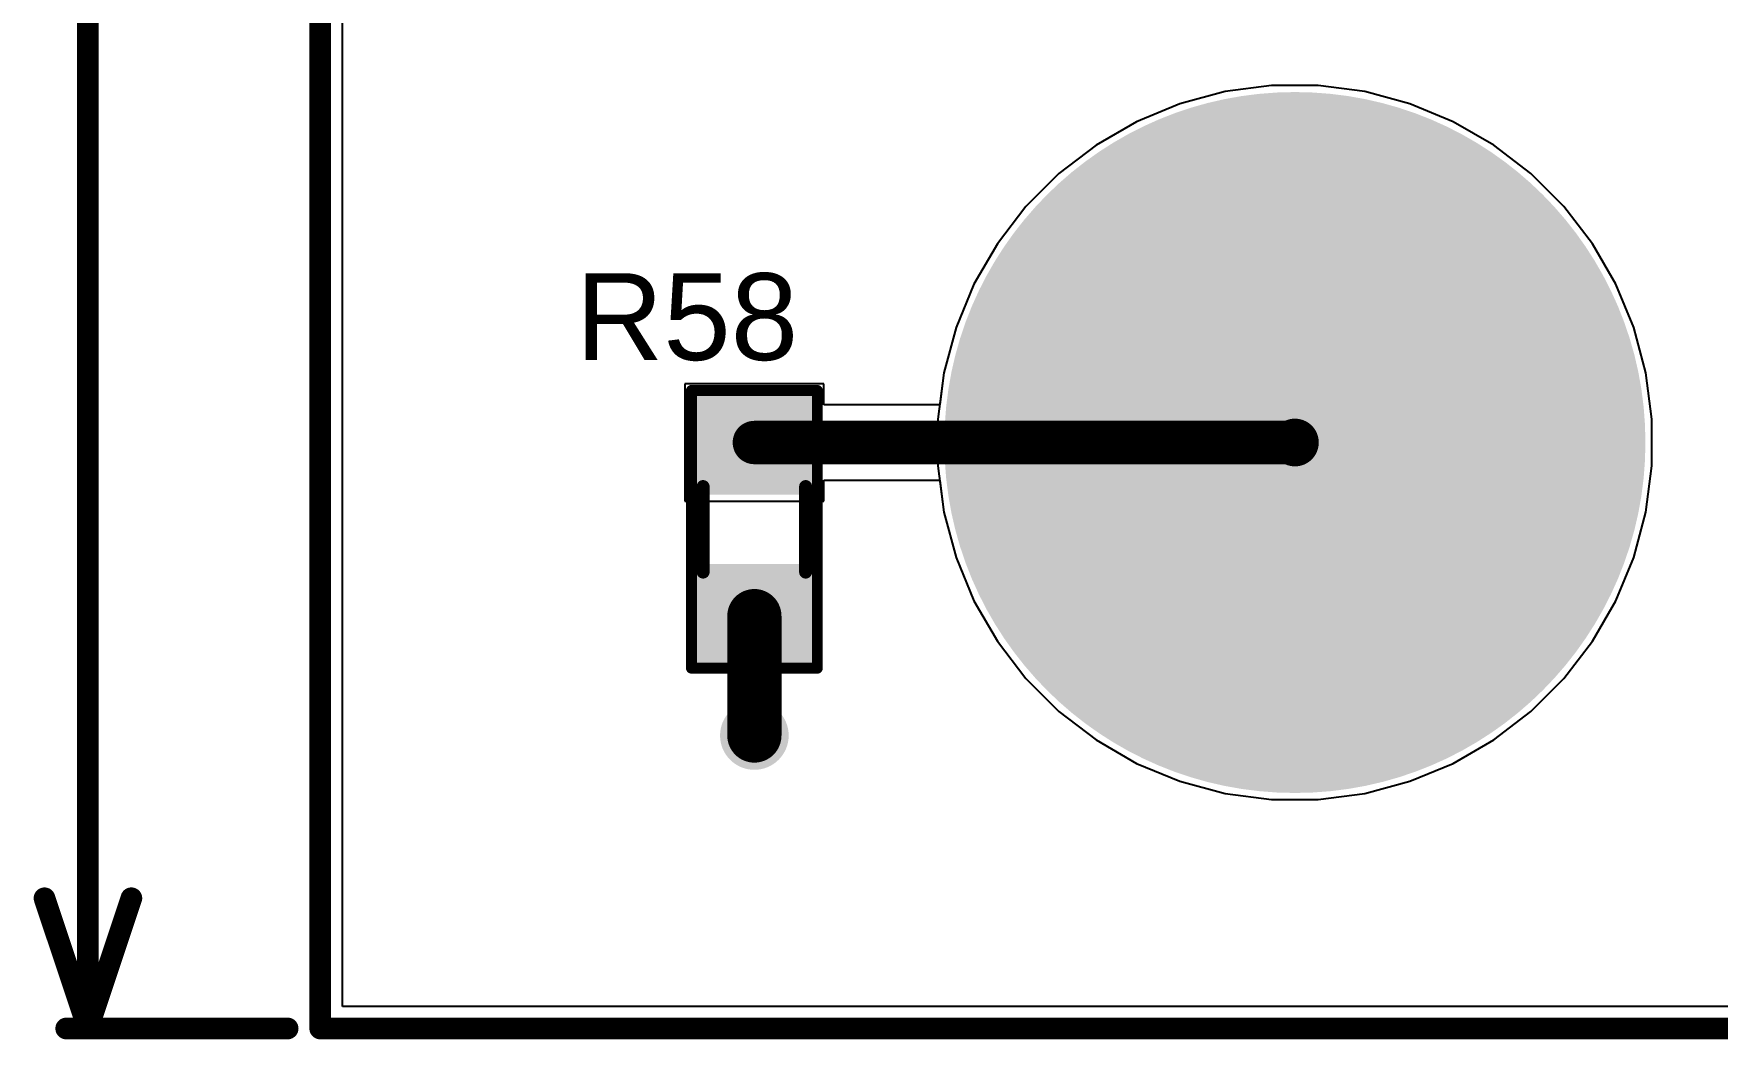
# Model space of a CAD drawing. Header units: inches. Extents: x -0.1 to 17.9, y -0.8 to 4.8.
# Drawn here: x -0.132 to 0.644, y -0.005 to 0.458 of the extents above; entities that cross this region are included whole.
import ezdxf

# ---------------------------------------------------------------- set-up
doc = ezdxf.new("R2010")
doc.units = ezdxf.units.IN
doc.header["$MEASUREMENT"] = 0
for name, color, linetype in [('Board Outline', 216, 'Continuous'), ('Bottom Layer 1', 5, 'Continuous'), ('Bottom Solder', 6, 'Continuous'), ('Dimension', 6, 'Continuous'), ('Drill Drawing', 1, 'Continuous'), ('GND+Signal', 16, 'Continuous'), ('Multi-Layer', 9, 'Continuous'), ('Pad Holes', 156, 'Continuous'), ('PWR+Signal', 76, 'Continuous'), ('Route Tool Path', 56, 'Continuous'), ('Top 3D Body', 56, 'Continuous'), ('Top Layer 1', 1, 'Continuous'), ('Top Overlay', 2, 'Continuous'), ('Top Paste', 8, 'Continuous'), ('Top Solder', 216, 'Continuous'), ('Top Value', 56, 'Continuous'), ('Via Holes', 16, 'Continuous')]:
    doc.layers.add(name, color=color, linetype=linetype)
doc.styles.add('Arial', font='', dxfattribs={"height": 0.2})
doc.styles.get('Arial').set_extended_font_data('Arial')

# ---------------------------------------------------------------- blocks, each defined once
blk = doc.blocks.new('R___0805_107')
at = {"layer": 'Top Layer 1'}
for points in [[(-0.06, 0.025), (-0.02, 0.025), (-0.02, -0.025), (-0.06, -0.025)], [(0.02, 0.025), (0.06, 0.025), (0.06, -0.025), (0.02, -0.025)]]:
    blk.add_hatch(color=1, dxfattribs=at).paths.add_polyline_path(points)
at = {"layer": 'Top Paste'}
for points in [[(-0.06, 0.025), (-0.02, 0.025), (-0.02, -0.025), (-0.06, -0.025)], [(0.02, 0.025), (0.06, 0.025), (0.06, -0.025), (0.02, -0.025)]]:
    blk.add_hatch(color=8, dxfattribs=at).paths.add_polyline_path(points)
at = {"layer": 'Top Solder'}
for points in [[(-0.064, 0.029), (-0.016, 0.029), (-0.016, -0.029), (-0.064, -0.029)], [(0.016, 0.029), (0.064, 0.029), (0.064, -0.029), (0.016, -0.029)]]:
    blk.add_hatch(color=216, dxfattribs=at).paths.add_polyline_path(points)
at = {"layer": 'Top Overlay'}
for points in [[(-0.064, 0.029, 0.005, 0.005, 0), (0.064, 0.029, 0.005, 0.005, 0)], [(-0.064, 0.029, 0.005, 0.005, 0), (-0.064, -0.029, 0.005, 0.005, 0)], [(0.064, 0.029, 0.005, 0.005, 0), (0.064, -0.029, 0.005, 0.005, 0)], [(-0.064, -0.029, 0.005, 0.005, 0), (0.064, -0.029, 0.005, 0.005, 0)]]:
    blk.add_lwpolyline(points, format="xyseb", dxfattribs=at)
for points in [[(-0.06525, 0.029, 0.0025, 0.0025, 1), (-0.06275, 0.029, 0.0025, 0.0025, 1)], [(-0.06525, 0.029, 0.0025, 0.0025, 1), (-0.06275, 0.029, 0.0025, 0.0025, 1)], [(0.06275, 0.029, 0.0025, 0.0025, 1), (0.06525, 0.029, 0.0025, 0.0025, 1)], [(0.06275, 0.029, 0.0025, 0.0025, 1), (0.06525, 0.029, 0.0025, 0.0025, 1)], [(-0.06525, -0.029, 0.0025, 0.0025, 1), (-0.06275, -0.029, 0.0025, 0.0025, 1)], [(-0.06525, -0.029, 0.0025, 0.0025, 1), (-0.06275, -0.029, 0.0025, 0.0025, 1)], [(0.06275, -0.029, 0.0025, 0.0025, 1), (0.06525, -0.029, 0.0025, 0.0025, 1)], [(0.06275, -0.029, 0.0025, 0.0025, 1), (0.06525, -0.029, 0.0025, 0.0025, 1)]]:
    blk.add_lwpolyline(points, format="xyseb", close=True, dxfattribs=at)
blk = doc.blocks.new('M4_M________H____111')
at = {"layer": 'Bottom Layer 1'}
h = blk.add_hatch(color=5, dxfattribs=at)
edge = h.paths.add_edge_path()
edge.add_arc((-4.5156, 0.048), 0.15748, 0, 360)
at = {"layer": 'Bottom Solder'}
h = blk.add_hatch(color=6, dxfattribs=at)
edge = h.paths.add_edge_path()
edge.add_arc((-4.5156, 0.048), 0.16148, 0, 360)
at = {"layer": 'GND+Signal'}
h = blk.add_hatch(color=16, dxfattribs=at)
edge = h.paths.add_edge_path()
edge.add_arc((-4.5156, 0.048), 0.15748, 0, 360)
at = {"layer": 'Multi-Layer'}
h = blk.add_hatch(color=9, dxfattribs=at)
edge = h.paths.add_edge_path()
edge.add_arc((-4.5156, 0.048), 0.15748, 0, 360)
at = {"layer": 'Pad Holes'}
h = blk.add_hatch(color=7, dxfattribs=at)
edge = h.paths.add_edge_path()
edge.add_arc((-4.5156, 0.048), 0.08858, 0, 360)
at = {"layer": 'PWR+Signal'}
h = blk.add_hatch(color=76, dxfattribs=at)
edge = h.paths.add_edge_path()
edge.add_arc((-4.5156, 0.048), 0.15748, 0, 360)
at = {"layer": 'Top Layer 1'}
h = blk.add_hatch(color=1, dxfattribs=at)
edge = h.paths.add_edge_path()
edge.add_arc((-4.5156, 0.048), 0.15748, 0, 360)
at = {"layer": 'Top Solder'}
h = blk.add_hatch(color=216, dxfattribs=at)
edge = h.paths.add_edge_path()
edge.add_arc((-4.5156, 0.048), 0.16148, 0, 360)

msp = doc.modelspace()

# ---------------------------------------------------------------- hatches: boundary and pattern name
at = {"layer": 'Bottom Layer 1'}
h = msp.add_hatch(color=5, dxfattribs=at)
edge = h.paths.add_edge_path()
edge.add_arc((0.2, 0.135), 0.01181, 0, 360)
at = {"layer": 'Bottom Solder'}
h = msp.add_hatch(color=6, dxfattribs=at)
edge = h.paths.add_edge_path()
edge.add_arc((0.2, 0.135), 0.01581, 0, 360)
at = {"layer": 'GND+Signal'}
h = msp.add_hatch(color=16, dxfattribs=at)
edge = h.paths.add_edge_path()
edge.add_arc((0.2, 0.135), 0.01181, 0, 360)
at = {"layer": 'Pad Holes'}
h = msp.add_hatch(color=7, dxfattribs=at)
edge = h.paths.add_edge_path()
edge.add_arc((0.17638, 0.24969), 0.0015, 0, 360)
h = msp.add_hatch(color=7, dxfattribs=at)
edge = h.paths.add_edge_path()
edge.add_arc((0.22362, 0.24969), 0.0015, 0, 360)
h = msp.add_hatch(color=7, dxfattribs=at)
edge = h.paths.add_edge_path()
edge.add_arc((0.17638, 0.21031), 0.0015, 0, 360)
h = msp.add_hatch(color=7, dxfattribs=at)
edge = h.paths.add_edge_path()
edge.add_arc((0.22362, 0.21031), 0.0015, 0, 360)
at = {"layer": 'PWR+Signal'}
h = msp.add_hatch(color=76, dxfattribs=at)
edge = h.paths.add_edge_path()
edge.add_arc((0.2, 0.135), 0.01181, 0, 360)
at = {"layer": 'Top 3D Body'}
h = msp.add_hatch(color=56, dxfattribs=at)
edge = h.paths.add_edge_path()
edge.add_arc((0.17638, 0.24969), 0.0015, 0, 360)
h = msp.add_hatch(color=56, dxfattribs=at)
edge = h.paths.add_edge_path()
edge.add_arc((0.22362, 0.24969), 0.0015, 0, 360)
h = msp.add_hatch(color=56, dxfattribs=at)
edge = h.paths.add_edge_path()
edge.add_arc((0.17638, 0.21031), 0.0015, 0, 360)
h = msp.add_hatch(color=56, dxfattribs=at)
edge = h.paths.add_edge_path()
edge.add_arc((0.22362, 0.21031), 0.0015, 0, 360)
at = {"layer": 'Top Layer 1'}
h = msp.add_hatch(color=1, dxfattribs=at)
edge = h.paths.add_edge_path()
edge.add_arc((0.2, 0.135), 0.01181, 0, 360)
at = {"layer": 'Top Solder'}
h = msp.add_hatch(color=216, dxfattribs=at)
edge = h.paths.add_edge_path()
edge.add_arc((0.2, 0.135), 0.01581, 0, 360)
at = {"layer": 'Via Holes'}
h = msp.add_hatch(color=7, dxfattribs=at)
edge = h.paths.add_edge_path()
edge.add_arc((0.2, 0.135), 0.00591, 0, 360)

# ---------------------------------------------------------------- linework, layer by layer
at = {"layer": 'Board Outline'}
for points in [[(0, 0, 0.01, 0.01, 0), (0, 4.15, 0.01, 0.01, 0)], [(0, 0, 0.01, 0.01, 0), (3.85, 0, 0.01, 0.01, 0)]]:
    msp.add_lwpolyline(points, format="xyseb", dxfattribs=at)
msp.add_lwpolyline([(-0.0025, 0, 0.005, 0.005, 1), (0.0025, 0, 0.005, 0.005, 1)], format="xyseb", close=True, dxfattribs=at)
msp.add_lwpolyline([(-0.0025, 0, 0.005, 0.005, 1), (0.0025, 0, 0.005, 0.005, 1)], format="xyseb", close=True, dxfattribs=at)
at = {"layer": 'Bottom Layer 1'}
for p, q in [((0.0102, 0.0102), (0.0102, 4.1398)), ((0.43822, 0.43448), (0.41684, 0.43167)), ((0.45978, 0.43448), (0.43822, 0.43448)), ((0.48116, 0.43167), (0.45978, 0.43448)), ((0.41684, 0.43167), (0.39602, 0.42609)), ((0.50198, 0.42609), (0.48116, 0.43167)), ((0.39602, 0.42609), (0.3761, 0.41783)), ((0.5219, 0.41783), (0.50198, 0.42609)), ((0.3761, 0.41783), (0.35742, 0.40705)), ((0.54058, 0.40705), (0.5219, 0.41783)), ((0.35742, 0.40705), (0.34032, 0.39393)), ((0.55768, 0.39393), (0.54058, 0.40705)), ((0.34032, 0.39393), (0.32507, 0.37868)), ((0.57293, 0.37868), (0.55768, 0.39393)), ((0.32507, 0.37868), (0.31195, 0.36158)), ((0.58605, 0.36158), (0.57293, 0.37868)), ((0.31195, 0.36158), (0.30117, 0.3429)), ((0.59684, 0.3429), (0.58605, 0.36158)), ((0.30117, 0.3429), (0.29292, 0.32298)), ((0.60509, 0.32298), (0.59684, 0.3429)), ((0.29292, 0.32298), (0.28733, 0.30216)), ((0.61067, 0.30216), (0.60509, 0.32298)), ((0.28733, 0.30216), (0.28452, 0.28078)), ((0.61348, 0.28078), (0.61067, 0.30216)), ((0.28452, 0.28078), (0.28452, 0.25922)), ((0.61348, 0.25922), (0.61348, 0.28078)), ((0.28452, 0.25922), (0.28733, 0.23784)), ((0.61067, 0.23784), (0.61348, 0.25922)), ((0.28733, 0.23784), (0.29292, 0.21702)), ((0.60509, 0.21702), (0.61067, 0.23784)), ((0.29292, 0.21702), (0.30117, 0.1971)), ((0.59684, 0.1971), (0.60509, 0.21702)), ((0.30117, 0.1971), (0.31195, 0.17842)), ((0.58605, 0.17842), (0.59684, 0.1971)), ((0.31195, 0.17842), (0.32507, 0.16132)), ((0.57293, 0.16132), (0.58605, 0.17842)), ((0.32507, 0.16132), (0.34032, 0.14607)), ((0.55768, 0.14607), (0.57293, 0.16132)), ((0.34032, 0.14607), (0.35742, 0.13295)), ((0.54058, 0.13295), (0.55768, 0.14607)), ((0.35742, 0.13295), (0.3761, 0.12217)), ((0.5219, 0.12217), (0.54058, 0.13295)), ((0.3761, 0.12217), (0.39602, 0.11391)), ((0.50198, 0.11391), (0.5219, 0.12217)), ((0.39602, 0.11391), (0.41684, 0.10833)), ((0.48116, 0.10833), (0.50198, 0.11391)), ((0.41684, 0.10833), (0.43822, 0.10552)), ((0.43822, 0.10552), (0.45978, 0.10552)), ((0.45978, 0.10552), (0.48116, 0.10833)), ((3.8398, 0.0102), (0.0102, 0.0102))]:
    msp.add_line(p, q, dxfattribs=at)
at = {"layer": 'Dimension'}
for points in [[(-0.107, 0, 0.01, 0.01, 0), (-0.107, 1.75309, 0.01, 0.01, 0)], [(-0.127, 0.06, 0.01, 0.01, 0), (-0.107, 0, 0.01, 0.01, 0)], [(-0.107, 0, 0.01, 0.01, 0), (-0.087, 0.06, 0.01, 0.01, 0)], [(-0.117, 0, 0.01, 0.01, 0), (-0.015, 0, 0.01, 0.01, 0)]]:
    msp.add_lwpolyline(points, format="xyseb", dxfattribs=at)
for points in [[(-0.1295, 0.06, 0.005, 0.005, 1), (-0.1245, 0.06, 0.005, 0.005, 1)], [(-0.0895, 0.06, 0.005, 0.005, 1), (-0.0845, 0.06, 0.005, 0.005, 1)], [(-0.1195, 0, 0.005, 0.005, 1), (-0.1145, 0, 0.005, 0.005, 1)], [(-0.1095, 0, 0.005, 0.005, 1), (-0.1045, 0, 0.005, 0.005, 1)], [(-0.1095, 0, 0.005, 0.005, 1), (-0.1045, 0, 0.005, 0.005, 1)], [(-0.1095, 0, 0.005, 0.005, 1), (-0.1045, 0, 0.005, 0.005, 1)], [(-0.0175, 0, 0.005, 0.005, 1), (-0.0125, 0, 0.005, 0.005, 1)]]:
    msp.add_lwpolyline(points, format="xyseb", close=True, dxfattribs=at)
at = {"layer": 'Drill Drawing'}
for points in [[(0.459, 0.27, 0.002, 0.002, 1), (0.439, 0.27, 0.002, 0.002, 1)], [(0.455, 0.27, 0.002, 0.002, 1), (0.443, 0.27, 0.002, 0.002, 1)], [(0.4385, 0.27, 0.001, 0.001, 1), (0.4395, 0.27, 0.001, 0.001, 1)], [(0.4425, 0.27, 0.001, 0.001, 1), (0.4435, 0.27, 0.001, 0.001, 1)], [(0.4545, 0.27, 0.001, 0.001, 1), (0.4555, 0.27, 0.001, 0.001, 1)], [(0.4585, 0.27, 0.001, 0.001, 1), (0.4595, 0.27, 0.001, 0.001, 1)], [(0.1895, 0.14, 0.001, 0.001, 1), (0.1905, 0.14, 0.001, 0.001, 1)], [(0.1895, 0.14, 0.001, 0.001, 1), (0.1905, 0.14, 0.001, 0.001, 1)], [(0.1945, 0.145, 0.001, 0.001, 1), (0.1955, 0.145, 0.001, 0.001, 1)], [(0.1945, 0.145, 0.001, 0.001, 1), (0.1955, 0.145, 0.001, 0.001, 1)], [(0.1945, 0.14, 0.001, 0.001, 1), (0.1955, 0.14, 0.001, 0.001, 1)], [(0.1945, 0.14, 0.001, 0.001, 1), (0.1955, 0.14, 0.001, 0.001, 1)], [(0.1965, 0.141, 0.001, 0.001, 1), (0.1975, 0.141, 0.001, 0.001, 1)], [(0.1965, 0.141, 0.001, 0.001, 1), (0.1975, 0.141, 0.001, 0.001, 1)], [(0.2025, 0.141, 0.001, 0.001, 1), (0.2035, 0.141, 0.001, 0.001, 1)], [(0.2025, 0.141, 0.001, 0.001, 1), (0.2035, 0.141, 0.001, 0.001, 1)], [(0.2045, 0.145, 0.001, 0.001, 1), (0.2055, 0.145, 0.001, 0.001, 1)], [(0.2045, 0.145, 0.001, 0.001, 1), (0.2055, 0.145, 0.001, 0.001, 1)], [(0.2045, 0.14, 0.001, 0.001, 1), (0.2055, 0.14, 0.001, 0.001, 1)], [(0.2045, 0.14, 0.001, 0.001, 1), (0.2055, 0.14, 0.001, 0.001, 1)], [(0.2095, 0.14, 0.001, 0.001, 1), (0.2105, 0.14, 0.001, 0.001, 1)], [(0.2095, 0.14, 0.001, 0.001, 1), (0.2105, 0.14, 0.001, 0.001, 1)], [(0.1935, 0.138, 0.001, 0.001, 1), (0.1945, 0.138, 0.001, 0.001, 1)], [(0.1935, 0.138, 0.001, 0.001, 1), (0.1945, 0.138, 0.001, 0.001, 1)], [(0.1935, 0.132, 0.001, 0.001, 1), (0.1945, 0.132, 0.001, 0.001, 1)], [(0.1935, 0.132, 0.001, 0.001, 1), (0.1945, 0.132, 0.001, 0.001, 1)], [(0.1965, 0.138, 0.001, 0.001, 1), (0.1975, 0.138, 0.001, 0.001, 1)], [(0.1965, 0.138, 0.001, 0.001, 1), (0.1975, 0.138, 0.001, 0.001, 1)], [(0.1965, 0.132, 0.001, 0.001, 1), (0.1975, 0.132, 0.001, 0.001, 1)], [(0.1965, 0.132, 0.001, 0.001, 1), (0.1975, 0.132, 0.001, 0.001, 1)], [(0.2025, 0.138, 0.001, 0.001, 1), (0.2035, 0.138, 0.001, 0.001, 1)], [(0.2025, 0.138, 0.001, 0.001, 1), (0.2035, 0.138, 0.001, 0.001, 1)], [(0.2025, 0.132, 0.001, 0.001, 1), (0.2035, 0.132, 0.001, 0.001, 1)], [(0.2025, 0.132, 0.001, 0.001, 1), (0.2035, 0.132, 0.001, 0.001, 1)], [(0.2055, 0.138, 0.001, 0.001, 1), (0.2065, 0.138, 0.001, 0.001, 1)], [(0.2055, 0.138, 0.001, 0.001, 1), (0.2065, 0.138, 0.001, 0.001, 1)], [(0.2055, 0.132, 0.001, 0.001, 1), (0.2065, 0.132, 0.001, 0.001, 1)], [(0.2055, 0.132, 0.001, 0.001, 1), (0.2065, 0.132, 0.001, 0.001, 1)], [(0.1895, 0.13, 0.001, 0.001, 1), (0.1905, 0.13, 0.001, 0.001, 1)], [(0.1895, 0.13, 0.001, 0.001, 1), (0.1905, 0.13, 0.001, 0.001, 1)], [(0.1945, 0.13, 0.001, 0.001, 1), (0.1955, 0.13, 0.001, 0.001, 1)], [(0.1945, 0.13, 0.001, 0.001, 1), (0.1955, 0.13, 0.001, 0.001, 1)], [(0.1945, 0.125, 0.001, 0.001, 1), (0.1955, 0.125, 0.001, 0.001, 1)], [(0.1945, 0.125, 0.001, 0.001, 1), (0.1955, 0.125, 0.001, 0.001, 1)], [(0.1965, 0.129, 0.001, 0.001, 1), (0.1975, 0.129, 0.001, 0.001, 1)], [(0.1965, 0.129, 0.001, 0.001, 1), (0.1975, 0.129, 0.001, 0.001, 1)], [(0.2025, 0.129, 0.001, 0.001, 1), (0.2035, 0.129, 0.001, 0.001, 1)], [(0.2025, 0.129, 0.001, 0.001, 1), (0.2035, 0.129, 0.001, 0.001, 1)], [(0.2045, 0.13, 0.001, 0.001, 1), (0.2055, 0.13, 0.001, 0.001, 1)], [(0.2045, 0.13, 0.001, 0.001, 1), (0.2055, 0.13, 0.001, 0.001, 1)], [(0.2045, 0.125, 0.001, 0.001, 1), (0.2055, 0.125, 0.001, 0.001, 1)], [(0.2045, 0.125, 0.001, 0.001, 1), (0.2055, 0.125, 0.001, 0.001, 1)], [(0.2095, 0.13, 0.001, 0.001, 1), (0.2105, 0.13, 0.001, 0.001, 1)], [(0.2095, 0.13, 0.001, 0.001, 1), (0.2105, 0.13, 0.001, 0.001, 1)]]:
    msp.add_lwpolyline(points, format="xyseb", close=True, dxfattribs=at)
for points in [[(0.19, 0.13, 0.002, 0.002, 0), (0.19, 0.14, 0.002, 0.002, 0)], [(0.19, 0.14, 0.002, 0.002, 0), (0.195, 0.14, 0.002, 0.002, 0)], [(0.195, 0.14, 0.002, 0.002, 0), (0.195, 0.145, 0.002, 0.002, 0)], [(0.195, 0.145, 0.002, 0.002, 0), (0.205, 0.145, 0.002, 0.002, 0)], [(0.197, 0.138, 0.002, 0.002, 0), (0.197, 0.141, 0.002, 0.002, 0)], [(0.197, 0.141, 0.002, 0.002, 0), (0.203, 0.141, 0.002, 0.002, 0)], [(0.203, 0.138, 0.002, 0.002, 0), (0.203, 0.141, 0.002, 0.002, 0)], [(0.205, 0.14, 0.002, 0.002, 0), (0.205, 0.145, 0.002, 0.002, 0)], [(0.205, 0.14, 0.002, 0.002, 0), (0.21, 0.14, 0.002, 0.002, 0)], [(0.21, 0.13, 0.002, 0.002, 0), (0.21, 0.14, 0.002, 0.002, 0)], [(0.194, 0.132, 0.002, 0.002, 0), (0.194, 0.138, 0.002, 0.002, 0)], [(0.194, 0.138, 0.002, 0.002, 0), (0.197, 0.138, 0.002, 0.002, 0)], [(0.194, 0.132, 0.002, 0.002, 0), (0.197, 0.132, 0.002, 0.002, 0)], [(0.197, 0.129, 0.002, 0.002, 0), (0.197, 0.132, 0.002, 0.002, 0)], [(0.203, 0.138, 0.002, 0.002, 0), (0.206, 0.138, 0.002, 0.002, 0)], [(0.203, 0.132, 0.002, 0.002, 0), (0.206, 0.132, 0.002, 0.002, 0)], [(0.203, 0.129, 0.002, 0.002, 0), (0.203, 0.132, 0.002, 0.002, 0)], [(0.206, 0.132, 0.002, 0.002, 0), (0.206, 0.138, 0.002, 0.002, 0)], [(0.19, 0.13, 0.002, 0.002, 0), (0.195, 0.13, 0.002, 0.002, 0)], [(0.195, 0.125, 0.002, 0.002, 0), (0.195, 0.13, 0.002, 0.002, 0)], [(0.195, 0.125, 0.002, 0.002, 0), (0.205, 0.125, 0.002, 0.002, 0)], [(0.197, 0.129, 0.002, 0.002, 0), (0.203, 0.129, 0.002, 0.002, 0)], [(0.205, 0.13, 0.002, 0.002, 0), (0.21, 0.13, 0.002, 0.002, 0)], [(0.205, 0.125, 0.002, 0.002, 0), (0.205, 0.13, 0.002, 0.002, 0)]]:
    msp.add_lwpolyline(points, format="xyseb", dxfattribs=at)
at = {"layer": 'GND+Signal'}
for p, q in [((0.0102, 0.0102), (0.0102, 2.39697)), ((0.43822, 0.43448), (0.41684, 0.43167)), ((0.45978, 0.43448), (0.43822, 0.43448)), ((0.48116, 0.43167), (0.45978, 0.43448)), ((0.41684, 0.43167), (0.39602, 0.42609)), ((0.50198, 0.42609), (0.48116, 0.43167)), ((0.39602, 0.42609), (0.3761, 0.41783)), ((0.5219, 0.41783), (0.50198, 0.42609)), ((0.3761, 0.41783), (0.35742, 0.40705)), ((0.54058, 0.40705), (0.5219, 0.41783)), ((0.35742, 0.40705), (0.34032, 0.39393)), ((0.55768, 0.39393), (0.54058, 0.40705)), ((0.34032, 0.39393), (0.32507, 0.37868)), ((0.57293, 0.37868), (0.55768, 0.39393)), ((0.32507, 0.37868), (0.31195, 0.36158)), ((0.58605, 0.36158), (0.57293, 0.37868)), ((0.31195, 0.36158), (0.30117, 0.3429)), ((0.59684, 0.3429), (0.58605, 0.36158)), ((0.30117, 0.3429), (0.29292, 0.32298)), ((0.60509, 0.32298), (0.59684, 0.3429)), ((0.29292, 0.32298), (0.28733, 0.30216)), ((0.61067, 0.30216), (0.60509, 0.32298)), ((0.28733, 0.30216), (0.28452, 0.28078)), ((0.61348, 0.28078), (0.61067, 0.30216)), ((0.28452, 0.28078), (0.28452, 0.25922)), ((0.61348, 0.25922), (0.61348, 0.28078)), ((0.28452, 0.25922), (0.28733, 0.23784)), ((0.61067, 0.23784), (0.61348, 0.25922)), ((0.28733, 0.23784), (0.29292, 0.21702)), ((0.60509, 0.21702), (0.61067, 0.23784)), ((0.29292, 0.21702), (0.30117, 0.1971)), ((0.59684, 0.1971), (0.60509, 0.21702)), ((0.30117, 0.1971), (0.31195, 0.17842)), ((0.58605, 0.17842), (0.59684, 0.1971)), ((0.31195, 0.17842), (0.32507, 0.16132)), ((0.57293, 0.16132), (0.58605, 0.17842)), ((0.32507, 0.16132), (0.34032, 0.14607)), ((0.55768, 0.14607), (0.57293, 0.16132)), ((0.34032, 0.14607), (0.35742, 0.13295)), ((0.54058, 0.13295), (0.55768, 0.14607)), ((0.35742, 0.13295), (0.3761, 0.12217)), ((0.5219, 0.12217), (0.54058, 0.13295)), ((0.3761, 0.12217), (0.39602, 0.11391)), ((0.50198, 0.11391), (0.5219, 0.12217)), ((0.39602, 0.11391), (0.41684, 0.10833)), ((0.48116, 0.10833), (0.50198, 0.11391)), ((0.41684, 0.10833), (0.43822, 0.10552)), ((0.43822, 0.10552), (0.45978, 0.10552)), ((0.45978, 0.10552), (0.48116, 0.10833)), ((3.8398, 0.0102), (0.0102, 0.0102))]:
    msp.add_line(p, q, dxfattribs=at)
at = {"layer": 'PWR+Signal'}
for p, q in [((0.0102, 0.0102), (0.0102, 4.1398)), ((0.43822, 0.43448), (0.41684, 0.43167)), ((0.45978, 0.43448), (0.43822, 0.43448)), ((0.48116, 0.43167), (0.45978, 0.43448)), ((0.41684, 0.43167), (0.39602, 0.42609)), ((0.50198, 0.42609), (0.48116, 0.43167)), ((0.39602, 0.42609), (0.3761, 0.41783)), ((0.5219, 0.41783), (0.50198, 0.42609)), ((0.3761, 0.41783), (0.35742, 0.40705)), ((0.54058, 0.40705), (0.5219, 0.41783)), ((0.35742, 0.40705), (0.34032, 0.39393)), ((0.55768, 0.39393), (0.54058, 0.40705)), ((0.34032, 0.39393), (0.32507, 0.37868)), ((0.57293, 0.37868), (0.55768, 0.39393)), ((0.32507, 0.37868), (0.31195, 0.36158)), ((0.58605, 0.36158), (0.57293, 0.37868)), ((0.31195, 0.36158), (0.30117, 0.3429)), ((0.59684, 0.3429), (0.58605, 0.36158)), ((0.30117, 0.3429), (0.29292, 0.32298)), ((0.60509, 0.32298), (0.59684, 0.3429)), ((0.29292, 0.32298), (0.28733, 0.30216)), ((0.61067, 0.30216), (0.60509, 0.32298)), ((0.28733, 0.30216), (0.28452, 0.28078)), ((0.61348, 0.28078), (0.61067, 0.30216)), ((0.28452, 0.28078), (0.28452, 0.25922)), ((0.61348, 0.25922), (0.61348, 0.28078)), ((0.28452, 0.25922), (0.28733, 0.23784)), ((0.61067, 0.23784), (0.61348, 0.25922)), ((0.28733, 0.23784), (0.29292, 0.21702)), ((0.60509, 0.21702), (0.61067, 0.23784)), ((0.29292, 0.21702), (0.30117, 0.1971)), ((0.59684, 0.1971), (0.60509, 0.21702)), ((0.30117, 0.1971), (0.31195, 0.17842)), ((0.58605, 0.17842), (0.59684, 0.1971)), ((0.31195, 0.17842), (0.32507, 0.16132)), ((0.57293, 0.16132), (0.58605, 0.17842)), ((0.32507, 0.16132), (0.34032, 0.14607)), ((0.55768, 0.14607), (0.57293, 0.16132)), ((0.34032, 0.14607), (0.35742, 0.13295)), ((0.54058, 0.13295), (0.55768, 0.14607)), ((0.35742, 0.13295), (0.3761, 0.12217)), ((0.5219, 0.12217), (0.54058, 0.13295)), ((0.3761, 0.12217), (0.39602, 0.11391)), ((0.50198, 0.11391), (0.5219, 0.12217)), ((0.39602, 0.11391), (0.41684, 0.10833)), ((0.48116, 0.10833), (0.50198, 0.11391)), ((0.41684, 0.10833), (0.43822, 0.10552)), ((0.43822, 0.10552), (0.45978, 0.10552)), ((0.45978, 0.10552), (0.48116, 0.10833)), ((3.8398, 0.0102), (0.0102, 0.0102))]:
    msp.add_line(p, q, dxfattribs=at)
at = {"layer": 'Route Tool Path'}
for points in [[(0, 0, 0.0005, 0.0005, 0), (0, 4.15, 0.0005, 0.0005, 0)], [(0, 0, 0.0005, 0.0005, 0), (3.85, 0, 0.0005, 0.0005, 0)]]:
    msp.add_lwpolyline(points, format="xyseb", dxfattribs=at)
msp.add_lwpolyline([(-0.00013, 0, 0.00025, 0.00025, 1), (0.00013, 0, 0.00025, 0.00025, 1)], format="xyseb", close=True, dxfattribs=at)
msp.add_lwpolyline([(-0.00013, 0, 0.00025, 0.00025, 1), (0.00013, 0, 0.00025, 0.00025, 1)], format="xyseb", close=True, dxfattribs=at)
at = {"layer": 'Top 3D Body'}
for points in [[(0.17638, 0.21031, 0.006, 0.006, 0), (0.17638, 0.24969, 0.006, 0.006, 0)], [(0.22362, 0.21031, 0.006, 0.006, 0), (0.22362, 0.24969, 0.006, 0.006, 0)]]:
    msp.add_lwpolyline(points, format="xyseb", dxfattribs=at)
for points in [[(0.17488, 0.24969, 0.003, 0.003, 1), (0.17788, 0.24969, 0.003, 0.003, 1)], [(0.22212, 0.24969, 0.003, 0.003, 1), (0.22512, 0.24969, 0.003, 0.003, 1)], [(0.17488, 0.21031, 0.003, 0.003, 1), (0.17788, 0.21031, 0.003, 0.003, 1)], [(0.22212, 0.21031, 0.003, 0.003, 1), (0.22512, 0.21031, 0.003, 0.003, 1)]]:
    msp.add_lwpolyline(points, format="xyseb", close=True, dxfattribs=at)
at = {"layer": 'Top Layer 1'}
for p, q in [((0.0102, 0.0102), (0.0102, 2.24497)), ((0.43822, 0.43448), (0.41684, 0.43167)), ((0.45978, 0.43448), (0.43822, 0.43448)), ((0.48116, 0.43167), (0.45978, 0.43448)), ((0.41684, 0.43167), (0.39602, 0.42609)), ((0.50198, 0.42609), (0.48116, 0.43167)), ((0.39602, 0.42609), (0.3761, 0.41783)), ((0.5219, 0.41783), (0.50198, 0.42609)), ((0.3761, 0.41783), (0.35742, 0.40705)), ((0.54058, 0.40705), (0.5219, 0.41783)), ((0.35742, 0.40705), (0.34032, 0.39393)), ((0.55768, 0.39393), (0.54058, 0.40705)), ((0.34032, 0.39393), (0.32507, 0.37868)), ((0.57293, 0.37868), (0.55768, 0.39393)), ((0.32507, 0.37868), (0.31195, 0.36158)), ((0.58605, 0.36158), (0.57293, 0.37868)), ((0.31195, 0.36158), (0.30117, 0.3429)), ((0.59684, 0.3429), (0.58605, 0.36158)), ((0.30117, 0.3429), (0.29292, 0.32298)), ((0.60509, 0.32298), (0.59684, 0.3429)), ((0.29292, 0.32298), (0.28733, 0.30216)), ((0.61067, 0.30216), (0.60509, 0.32298)), ((0.232, 0.297), (0.168, 0.297)), ((0.168, 0.297), (0.168, 0.243)), ((0.232, 0.28733), (0.232, 0.297)), ((0.28733, 0.30216), (0.28538, 0.28733)), ((0.61348, 0.28078), (0.61067, 0.30216)), ((0.28538, 0.28733), (0.232, 0.28733)), ((0.61348, 0.25922), (0.61348, 0.28078)), ((0.61067, 0.23784), (0.61348, 0.25922)), ((0.232, 0.243), (0.232, 0.25267)), ((0.232, 0.25267), (0.28538, 0.25267)), ((0.28538, 0.25267), (0.28733, 0.23784)), ((0.168, 0.243), (0.232, 0.243)), ((0.28733, 0.23784), (0.29292, 0.21702)), ((0.60509, 0.21702), (0.61067, 0.23784)), ((0.29292, 0.21702), (0.30117, 0.1971)), ((0.59684, 0.1971), (0.60509, 0.21702)), ((0.30117, 0.1971), (0.31195, 0.17842)), ((0.58605, 0.17842), (0.59684, 0.1971)), ((0.31195, 0.17842), (0.32507, 0.16132)), ((0.57293, 0.16132), (0.58605, 0.17842)), ((0.32507, 0.16132), (0.34032, 0.14607)), ((0.55768, 0.14607), (0.57293, 0.16132)), ((0.34032, 0.14607), (0.35742, 0.13295)), ((0.54058, 0.13295), (0.55768, 0.14607)), ((0.35742, 0.13295), (0.3761, 0.12217)), ((0.5219, 0.12217), (0.54058, 0.13295)), ((0.3761, 0.12217), (0.39602, 0.11391)), ((0.50198, 0.11391), (0.5219, 0.12217)), ((0.39602, 0.11391), (0.41684, 0.10833)), ((0.48116, 0.10833), (0.50198, 0.11391)), ((0.41684, 0.10833), (0.43822, 0.10552)), ((0.43822, 0.10552), (0.45978, 0.10552)), ((0.45978, 0.10552), (0.48116, 0.10833)), ((3.8398, 0.0102), (0.0102, 0.0102))]:
    msp.add_line(p, q, dxfattribs=at)
for points in [[(0.2, 0.27, 0.02, 0.02, 0), (0.448, 0.27, 0.02, 0.02, 0)], [(0.2, 0.135, 0.025, 0.025, 0), (0.2, 0.19, 0.025, 0.025, 0)]]:
    msp.add_lwpolyline(points, format="xyseb", dxfattribs=at)
for points in [[(0.195, 0.27, 0.01, 0.01, 1), (0.205, 0.27, 0.01, 0.01, 1)], [(0.443, 0.27, 0.01, 0.01, 1), (0.453, 0.27, 0.01, 0.01, 1)], [(0.19375, 0.19, 0.0125, 0.0125, 1), (0.20625, 0.19, 0.0125, 0.0125, 1)], [(0.19375, 0.135, 0.0125, 0.0125, 1), (0.20625, 0.135, 0.0125, 0.0125, 1)]]:
    msp.add_lwpolyline(points, format="xyseb", close=True, dxfattribs=at)
at = {"layer": 'Top Value'}
for points in [[(0, 0, 0.0005, 0.0005, 0), (0, 4.15, 0.0005, 0.0005, 0)], [(0, 0, 0.0005, 0.0005, 0), (3.85, 0, 0.0005, 0.0005, 0)]]:
    msp.add_lwpolyline(points, format="xyseb", dxfattribs=at)
msp.add_lwpolyline([(-0.00013, 0, 0.00025, 0.00025, 1), (0.00013, 0, 0.00025, 0.00025, 1)], format="xyseb", close=True, dxfattribs=at)
msp.add_lwpolyline([(-0.00013, 0, 0.00025, 0.00025, 1), (0.00013, 0, 0.00025, 0.00025, 1)], format="xyseb", close=True, dxfattribs=at)

# ---------------------------------------------------------------- block references
msp.add_blockref('M4_M________H____111', (4.9646, 0.222))
at = {"rotation": 90}
msp.add_blockref('R___0805_107', (0.2, 0.23), dxfattribs=at)

# ---------------------------------------------------------------- texts
at = {"layer": 'Top Overlay', "style": 'Arial'}
msp.add_text('R58', height=0.04, dxfattribs=at).set_placement((0.11768, 0.30801))

doc.saveas('drawing.dxf')
